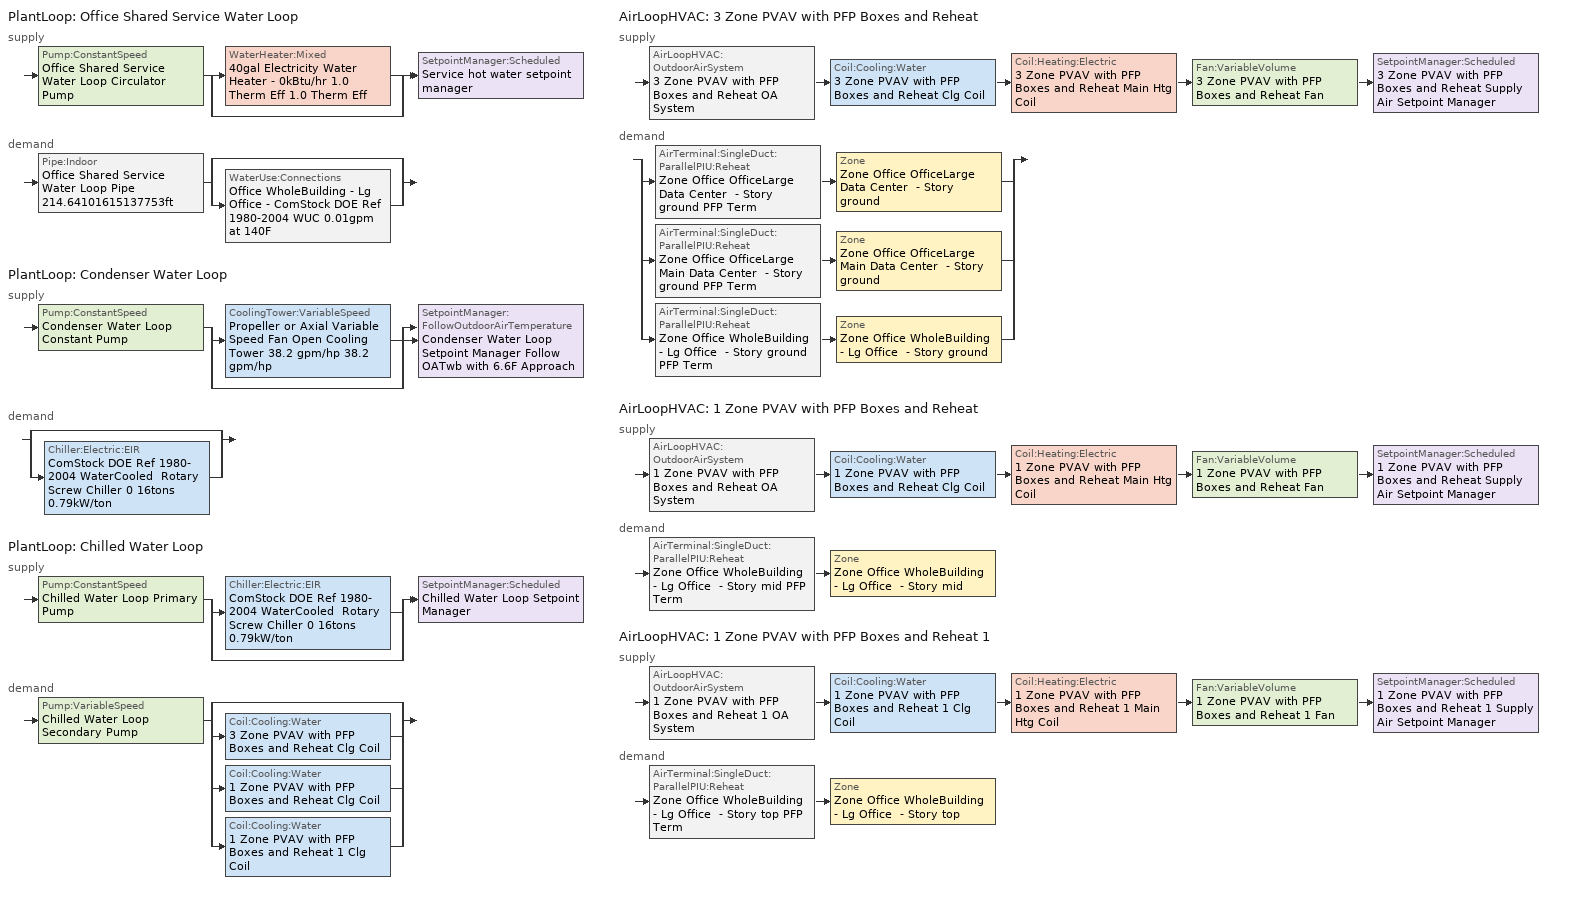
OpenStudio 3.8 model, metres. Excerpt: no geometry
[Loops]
PlantLoop 'Office Shared Service Water Loop'
 supply: Pump:ConstantSpeed 'Office Shared Service Water Loop Circulator Pump' > split
  | WaterHeater:Mixed '40gal Electricity Water Heater - 0kBtu/hr 1.0 Therm Eff 1.0 Therm Eff'
  | bypass
  join > SetpointManager:Scheduled 'Service hot water setpoint manager'
 demand: Pipe:Indoor 'Office Shared Service Water Loop Pipe 214.64101615137753ft' > split
  | bypass
  | WaterUse:Connections 'Office WholeBuilding - Lg Office - ComStock DOE Ref 1980-2004 WUC 0.01gpm at 140F'
PlantLoop 'Condenser Water Loop'
 supply: Pump:ConstantSpeed 'Condenser Water Loop Constant Pump' > split
  | CoolingTower:VariableSpeed 'Propeller or Axial Variable Speed Fan Open Cooling Tower 38.2 gpm/hp 38.2 gpm/hp'
  | bypass
  join > SetpointManager:FollowOutdoorAirTemperature 'Condenser Water Loop Setpoint Manager Follow OATwb with 6.6F Approach'
 demand: split
  | bypass
  | Chiller:Electric:EIR 'ComStock DOE Ref 1980-2004 WaterCooled  Rotary Screw Chiller 0 16tons 0.79kW/ton'
PlantLoop 'Chilled Water Loop'
 supply: Pump:ConstantSpeed 'Chilled Water Loop Primary Pump' > split
  | Chiller:Electric:EIR 'ComStock DOE Ref 1980-2004 WaterCooled  Rotary Screw Chiller 0 16tons 0.79kW/ton'
  | bypass
  join > SetpointManager:Scheduled 'Chilled Water Loop Setpoint Manager'
 demand: Pump:VariableSpeed 'Chilled Water Loop Secondary Pump' > split
  | bypass
  | Coil:Cooling:Water '3 Zone PVAV with PFP Boxes and Reheat Clg Coil'
  | Coil:Cooling:Water '1 Zone PVAV with PFP Boxes and Reheat Clg Coil'
  | Coil:Cooling:Water '1 Zone PVAV with PFP Boxes and Reheat 1 Clg Coil'
AirLoopHVAC '3 Zone PVAV with PFP Boxes and Reheat'
 supply: AirLoopHVAC:OutdoorAirSystem '3 Zone PVAV with PFP Boxes and Reheat OA System' > Coil:Cooling:Water '3 Zone PVAV with PFP Boxes and Reheat Clg Coil' > Coil:Heating:Electric '3 Zone PVAV with PFP Boxes and Reheat Main Htg Coil' > Fan:VariableVolume '3 Zone PVAV with PFP Boxes and Reheat Fan' > SetpointManager:Scheduled '3 Zone PVAV with PFP Boxes and Reheat Supply Air Setpoint Manager'
 demand: split
  | AirTerminal:SingleDuct:ParallelPIU:Reheat 'Zone Office OfficeLarge Data Center  - Story ground PFP Term' > Zone 'Zone Office OfficeLarge Data Center  - Story ground'
  | AirTerminal:SingleDuct:ParallelPIU:Reheat 'Zone Office OfficeLarge Main Data Center  - Story ground PFP Term' > Zone 'Zone Office OfficeLarge Main Data Center  - Story ground'
  | AirTerminal:SingleDuct:ParallelPIU:Reheat 'Zone Office WholeBuilding - Lg Office  - Story ground PFP Term' > Zone 'Zone Office WholeBuilding - Lg Office  - Story ground'
AirLoopHVAC '1 Zone PVAV with PFP Boxes and Reheat'
 supply: AirLoopHVAC:OutdoorAirSystem '1 Zone PVAV with PFP Boxes and Reheat OA System' > Coil:Cooling:Water '1 Zone PVAV with PFP Boxes and Reheat Clg Coil' > Coil:Heating:Electric '1 Zone PVAV with PFP Boxes and Reheat Main Htg Coil' > Fan:VariableVolume '1 Zone PVAV with PFP Boxes and Reheat Fan' > SetpointManager:Scheduled '1 Zone PVAV with PFP Boxes and Reheat Supply Air Setpoint Manager'
 demand: AirTerminal:SingleDuct:ParallelPIU:Reheat 'Zone Office WholeBuilding - Lg Office  - Story mid PFP Term' > Zone 'Zone Office WholeBuilding - Lg Office  - Story mid'
AirLoopHVAC '1 Zone PVAV with PFP Boxes and Reheat 1'
 supply: AirLoopHVAC:OutdoorAirSystem '1 Zone PVAV with PFP Boxes and Reheat 1 OA System' > Coil:Cooling:Water '1 Zone PVAV with PFP Boxes and Reheat 1 Clg Coil' > Coil:Heating:Electric '1 Zone PVAV with PFP Boxes and Reheat 1 Main Htg Coil' > Fan:VariableVolume '1 Zone PVAV with PFP Boxes and Reheat 1 Fan' > SetpointManager:Scheduled '1 Zone PVAV with PFP Boxes and Reheat 1 Supply Air Setpoint Manager'
 demand: AirTerminal:SingleDuct:ParallelPIU:Reheat 'Zone Office WholeBuilding - Lg Office  - Story top PFP Term' > Zone 'Zone Office WholeBuilding - Lg Office  - Story top'
[SizingPeriod:DesignDay] Barometric Pressure {Pa}=99654; Wind Speed {m/s}=2.8; Wind Direction {deg}=170; Rain Indicator=No; Snow Indicator=No; Day of Month=21; Day Type=SummerDesignDay; Daylight Saving Time Indicator=No; Humidity Condition Type=Wetbulb; Dry-Bulb Temperature Range Modifier Type=DefaultMultipliers; Solar Model Indicator=ASHRAETau
Name | Maximum Dry-Bulb Temperature {C} | Daily Dry-Bulb Temperature Range {deltaC} | Month | Wetbulb or DewPoint at Maximum Dry-Bulb {C} | ASHRAE Clear Sky Optical Depth for Beam Irradiance | ASHRAE Clear Sky Optical Depth for Diffuse Irradiance
Centreville October .4% Condns DB=>MCWB 1 | 30.7 | 12 | 10 | 21.9 | 0.363 | 2.511
Centreville September .4% Condns DB=>MCWB 1 | 33.9 | 10.4 | 9 | 23.7 | 0.393 | 2.421
[Construction]
Copper pipe 0.75in type L with 0.5in fiberglass batt: Fiberglass batt 0.5in, Copper pipe 0.75in type L
[Material] Roughness=Smooth; Thermal Absorptance=0.9; Solar Absorptance=0.7; Visible Absorptance=0.7
Name | Thickness {m} | Conductivity {W/m-K} | Density {kg/m3} | Specific Heat {J/kg-K}
Copper pipe 0.75in type L | 0.001143 | 386 | 8906.27 | 385.1856
Fiberglass batt 0.5in | 0.0127 | 0.0663448 | 11.2129 | 837.36
[Sizing:Zone] Zone Cooling Design Supply Air Temperature Input Method=SupplyAirTemperature; Zone Cooling Design Supply Air Temperature {C}=12.7778; Zone Cooling Design Supply Air Temperature Difference {deltaC}=11.11; Zone Heating Design Supply Air Temperature Input Method=SupplyAirTemperature; Zone Heating Design Supply Air Temperature {C}=40; Zone Heating Design Supply Air Temperature Difference {deltaC}=11.11; Zone Cooling Design Supply Air Humidity Ratio {kg-H2O/kg-air}=0.0085; Zone Heating Design Supply Air Humidity Ratio {kg-H2O/kg-air}=0.008; Cooling Design Air Flow Method=DesignDay; Heating Design Air Flow Method=DesignDay; Account for Dedicated Outdoor Air System=No; Dedicated Outdoor Air System Control Strategy=NeutralSupplyAir; Dedicated Outdoor Air Low Setpoint Temperature for Design {C}=autosize; Dedicated Outdoor Air High Setpoint Temperature for Design {C}=autosize; Zone Load Sizing Method=Sensible Load Only No Latent Load; Zone Latent Cooling Design Supply Air Humidity Ratio Input Method=HumidityRatioDifference; Zone Cooling Design Supply Air Humidity Ratio Difference {kgWater/kgDryAir}=0.005; Zone Latent Heating Design Supply Air Humidity Ratio Input Method=HumidityRatioDifference; Zone Humidification Design Supply Air Humidity Ratio Difference {kgWater/kgDryAir}=0.005
Zone Office WholeBuilding - Lg Office  - Story ground; Zone Office OfficeLarge Data Center  - Story ground; Zone Office OfficeLarge Main Data Center  - Story ground; Zone Office WholeBuilding - Lg Office  - Story mid; Zone Office WholeBuilding - Lg Office  - Story top
[Zone equipment]
Zone Office WholeBuilding - Lg Office  - Story ground: Zone Office WholeBuilding - Lg Office  - Story ground PFP Term
Zone Office OfficeLarge Data Center  - Story ground: Zone Office OfficeLarge Data Center  - Story ground PFP Term
Zone Office OfficeLarge Main Data Center  - Story ground: Zone Office OfficeLarge Main Data Center  - Story ground PFP Term
Zone Office WholeBuilding - Lg Office  - Story mid: Zone Office WholeBuilding - Lg Office  - Story mid PFP Term
Zone Office WholeBuilding - Lg Office  - Story top: Zone Office WholeBuilding - Lg Office  - Story top PFP Term
[WaterUse:Connections]
Office WholeBuilding - Lg Office - ComStock DOE Ref 1980-2004 WUC 0.01gpm at 140F: Drain Water Heat Exchanger Type=None; Drain Water Heat Exchanger Destination=Plant; Water Use Equipment Name 1=Office WholeBuilding - Lg Office - ComStock DOE Ref 1980-2004 Service Water Use 0.01gpm at 140F
[WaterUse:Equipment:Definition]
Office WholeBuilding - Lg Office - ComStock DOE Ref 1980-2004 Service Water Use Def 0.01gpm: Peak Flow Rate {m3/s}=3.93655e-07; Target Temperature Schedule=Mixed Water At Faucet Temp - 140F; Sensible Fraction Schedule=Fraction Sensible - 0.2; Latent Fraction Schedule=Fraction Latent - 0.05
[WaterUse:Equipment]
Office WholeBuilding - Lg Office - ComStock DOE Ref 1980-2004 Service Water Use 0.01gpm at 140F: Water Use Equipment Definition=Office WholeBuilding - Lg Office - ComStock DOE Ref 1980-2004 Service Water Use Def 0.01gpm; Flow Rate Fraction Schedule=OfficeLarge BLDG_SWH_SCH
[PlantLoop] Glycol Concentration=0; Load Distribution Scheme=Optimal
Name | Maximum Loop Temperature {C} | Minimum Loop Temperature {C} | Maximum Loop Flow Rate {m3/s} | Plant Loop Volume {m3} | Common Pipe Simulation
Office Shared Service Water Loop | 60 | 10 | 3.93655e-07 | 4.72386e-05
Condenser Water Loop | 80 | 5 | 0.00345408 | 0.414489
Chilled Water Loop | 40 | 1 | 0.00241778 | 0.290134 | CommonPipe
[Sizing:Plant]
Name | Loop Type | Design Loop Exit Temperature {C} | Loop Design Temperature Difference {deltaC} | Sizing Option | Zone Timesteps in Averaging Window | Coincident Sizing Factor Mode
Office Shared Service Water Loop | Heating | 60 | 5 | NonCoincident | 1 | None
Condenser Water Loop | Condenser | 29.4444 | 5.55556 | Coincident | 6 | GlobalCoolingSizingFactor
Chilled Water Loop | Cooling | 6.66667 | 5.61111 | NonCoincident | 1 | None
[SetpointManager:Scheduled] Control Variable=Temperature
Name | Schedule | Setpoint Node or NodeList
Service hot water setpoint manager | Service Water Loop Temp - 140F | Office Shared Service Water Loop Supply Outlet Node
Chilled Water Loop Setpoint Manager | Chilled Water Loop Temp - 44F | Chilled Water Loop Supply Outlet Node
3 Zone PVAV with PFP Boxes and Reheat Supply Air Setpoint Manager | Supply Air Temp - 55.0F | 3 Zone PVAV with PFP Boxes and Reheat Supply Outlet Node
1 Zone PVAV with PFP Boxes and Reheat Supply Air Setpoint Manager | Supply Air Temp - 55.0F | 1 Zone PVAV with PFP Boxes and Reheat Supply Outlet Node
1 Zone PVAV with PFP Boxes and Reheat 1 Supply Air Setpoint Manager | Supply Air Temp - 55.0F | 1 Zone PVAV with PFP Boxes and Reheat 1 Supply Outlet Node
[Pump:ConstantSpeed] Fraction of Motor Inefficiencies to Fluid Stream=0; Pump Control Type=Intermittent; Design Power Sizing Method=PowerPerFlowPerPressure; Design Electric Power per Unit Flow Rate {W/(m3/s)}=348701.1; Design Shaft Power per Unit Flow Rate per Unit Head {W-s/m3-Pa}=1.28205
Name | Rated Flow Rate {m3/s} | Rated Pump Head {Pa} | Rated Power Consumption {W} | Motor Efficiency
Office Shared Service Water Loop Circulator Pump | 3.93655e-07 | 29890.7 | 0.0150854 | 1
Condenser Water Loop Constant Pump | 0.00345408 | 148557 | 797.399 | 0.825
Chilled Water Loop Primary Pump | 0.00241778 | 44836 | 168.46 | 0.825
[WaterHeater:Mixed]
40gal Electricity Water Heater - 0kBtu/hr 1.0 Therm Eff 1.0 Therm Eff: Tank Volume {m3}=0.151416; Setpoint Temperature Schedule=Service Water Loop Temp - 140F; Deadband Temperature Difference {deltaC}=2; Maximum Temperature Limit {C}=60; Heater Control Type=Cycle; Heater Maximum Capacity {W}=65.6663; Heater Fuel Type=Electricity; Heater Thermal Efficiency=1; Off Cycle Parasitic Fuel Consumption Rate {W}=0; Off Cycle Parasitic Fuel Type=Electricity; Off Cycle Parasitic Heat Fraction to Tank=0; On Cycle Parasitic Fuel Consumption Rate {W}=0; On Cycle Parasitic Fuel Type=Electricity; On Cycle Parasitic Heat Fraction to Tank=0; Ambient Temperature Indicator=Schedule; Ambient Temperature Schedule=Water Heater Ambient Temp Schedule 71.6F; Off Cycle Loss Coefficient to Ambient Temperature {W/K}=1.87331; On Cycle Loss Coefficient to Ambient Temperature {W/K}=1.87331; Use Side Effectiveness=1; Source Side Effectiveness=1; Use Side Design Flow Rate {m3/s}=autosize; Source Side Design Flow Rate {m3/s}=autosize; Indirect Water Heating Recovery Time {hr}=1.5; Source Side Flow Control Mode=IndirectHeatPrimarySetpoint
[WaterHeater:Sizing]
40gal Electricity Water Heater - 0kBtu/hr 1.0 Therm Eff 1.0 Therm Eff: Design Mode=PeakDraw; Time Storage Can Meet Peak Draw {hr}=0.538503; Time for Tank Recovery {hr}=0; Nominal Tank Volume for Autosizing Plant Connections {m3}=1
[Pipe:Indoor]
Office Shared Service Water Loop Pipe 214.64101615137753ft: Construction=Copper pipe 0.75in type L with 0.5in fiberglass batt; Environment Type=Schedule; Ambient Temperature Schedule=Office Shared Service Water Loop Piping Air Temp - 70F; Ambient Air Velocity Schedule=Office Shared Service Water Loop Piping Air Velocity - 0.67mph; Pipe Inside Diameter {m}=0.019939; Pipe Length {m}=65.4226
[SetpointManager:FollowOutdoorAirTemperature]
Condenser Water Loop Setpoint Manager Follow OATwb with 6.6F Approach: Control Variable=Temperature; Reference Temperature Type=OutdoorAirWetBulb; Offset Temperature Difference {deltaC}=3.64444; Maximum Setpoint Temperature {C}=29.4444; Minimum Setpoint Temperature {C}=21.1111; Setpoint Node or NodeList=Condenser Water Loop Supply Outlet Node
[CoolingTower:VariableSpeed]
Propeller or Axial Variable Speed Fan Open Cooling Tower 38.2 gpm/hp 38.2 gpm/hp: Model Type=CoolToolsCrossFlow; Design Inlet Air Wet-Bulb Temperature {C}=25.8; Design Approach Temperature {deltaC}=3.64444; Design Range Temperature {deltaC}=5.55556; Design Water Flow Rate {m3/s}=0.00345408; Design Air Flow Rate {m3/s}=3.02852; Design Fan Power {W}=1131.86; Fan Power Ratio Function of Air Flow Rate Ratio Curve=VSD-TWR-FAN-FPLR; Minimum Air Flow Rate Ratio=0.2; Fraction of Tower Capacity in Free Convection Regime=0.125; Basin Heater Capacity {W/K}=0; Basin Heater Setpoint Temperature {C}=2; Evaporation Loss Mode=SaturatedExit; Evaporation Loss Factor {percent/K}=0.2; Drift Loss Percent {percent}=0.008; Blowdown Calculation Mode=ConcentrationRatio; Blowdown Concentration Ratio=3; Number of Cells=1; Sizing Factor=1
[Pump:VariableSpeed]
Chilled Water Loop Secondary Pump: Rated Flow Rate {m3/s}=0.00241778; Rated Pump Head {Pa}=134508; Rated Power Consumption {W}=505.379; Motor Efficiency=0.825; Fraction of Motor Inefficiencies to Fluid Stream=0; Coefficient 1 of the Part Load Performance Curve=0; Coefficient 2 of the Part Load Performance Curve=0.5726; Coefficient 3 of the Part Load Performance Curve=-0.301; Coefficient 4 of the Part Load Performance Curve=0.7347; Pump Control Type=Intermittent; Skin Loss Radiative Fraction=0.5; Design Power Sizing Method=PowerPerFlowPerPressure; Design Electric Power per Unit Flow Rate {W/(m3/s)}=348701.1; Design Shaft Power per Unit Flow Rate per Unit Head {W-s/m3-Pa}=1.28205; Design Minimum Flow Rate Fraction=0
[Chiller:Electric:EIR]
ComStock DOE Ref 1980-2004 WaterCooled  Rotary Screw Chiller 0 16tons 0.79kW/ton: Reference Capacity {W}=56945.2; Reference COP {W/W}=4.45; Reference Leaving Chilled Water Temperature {C}=6.66667; Reference Entering Condenser Fluid Temperature {C}=35; Reference Chilled Water Flow Rate {m3/s}=0.00241778; Reference Condenser Fluid Flow Rate {m3/s}=0.00300355; Cooling Capacity Function of Temperature Curve=WaterCooled_PositiveDisplacement_Chiller_LT150_2010_PathA_CAPFT; Electric Input to Cooling Output Ratio Function of Temperature Curve=WaterCooled_PositiveDisplacement_Chiller_LT150_2010_PathA_EIRFT; Electric Input to Cooling Output Ratio Function of Part Load Ratio Curve=Curve Quadratic 1; Minimum Part Load Ratio=0.15; Maximum Part Load Ratio=1; Optimum Part Load Ratio=1; Minimum Unloading Ratio=0.25; Condenser Type=WaterCooled; Leaving Chilled Water Lower Temperature Limit {C}=2.22222; Chiller Flow Mode=ConstantFlow; Design Heat Recovery Water Flow Rate {m3/s}=Autosize; Sizing Factor=1; Basin Heater Capacity {W/K}=0; Basin Heater Setpoint Temperature {C}=10; Condenser Heat Recovery Relative Capacity Fraction=1
[AirLoopHVAC] Design Return Air Flow Fraction of Supply Air Flow=1
Name | Availability Schedule | Design Supply Air Flow Rate {m3/s}
3 Zone PVAV with PFP Boxes and Reheat | 3 Zone PVAV with PFP Boxes and Reheat_constant_night_fan_schedule | 0.412249
1 Zone PVAV with PFP Boxes and Reheat | 1 Zone PVAV with PFP Boxes and Reheat_constant_night_fan_schedule | 2.38167
1 Zone PVAV with PFP Boxes and Reheat 1 | 1 Zone PVAV with PFP Boxes and Reheat 1_constant_night_fan_schedule | 0.33441
[Sizing:System] Type of Load to Size On=Sensible; Central Heating Maximum System Air Flow Ratio=0.3; Preheat Design Temperature {C}=7.22222; Preheat Design Humidity Ratio {kg-H2O/kg-Air}=0.008; Precool Design Temperature {C}=12.7778; Precool Design Humidity Ratio {kg-H2O/kg-Air}=0.008; Central Cooling Design Supply Air Temperature {C}=12.7778; Central Heating Design Supply Air Temperature {C}=12.7778; Sizing Option=Coincident; 100% Outdoor Air in Cooling=No; 100% Outdoor Air in Heating=No; Central Cooling Design Supply Air Humidity Ratio {kg-H2O/kg-Air}=0.0085; Central Heating Design Supply Air Humidity Ratio {kg-H2O/kg-Air}=0.008; Cooling Design Air Flow Method=DesignDay; Heating Design Air Flow Method=DesignDay; System Outdoor Air Method=ZoneSum; Zone Maximum Outdoor Air Fraction=1; Cooling Supply Air Flow Rate Per Floor Area {m3/s-m2}=0.00996765; Cooling Fraction of Autosized Cooling Supply Air Flow Rate=1; Cooling Supply Air Flow Rate Per Unit Cooling Capacity {m3/s-W}=3.94755e-05; Heating Supply Air Flow Rate Per Floor Area {m3/s-m2}=0.00996765; Heating Fraction of Autosized Heating Supply Air Flow Rate=1; Heating Fraction of Autosized Cooling Supply Air Flow Rate=1; Heating Supply Air Flow Rate Per Unit Heating Capacity {m3/s-W}=3.15882e-05; Cooling Design Capacity Method=CoolingDesignCapacity; Cooling Design Capacity Per Floor Area {W/m2}=234.7; Fraction of Autosized Cooling Design Capacity=1; Heating Design Capacity Method=HeatingDesignCapacity; Heating Design Capacity {W}=0; Heating Design Capacity Per Floor Area {W/m2}=157; Fraction of Autosized Heating Design Capacity=1; Central Cooling Capacity Control Method=OnOff; Occupant Diversity=1
Name | Design Outdoor Air Flow Rate {m3/s} | Cooling Design Capacity {W}
3 Zone PVAV with PFP Boxes and Reheat | 0.412249 | 6186.34
1 Zone PVAV with PFP Boxes and Reheat | 2.38167 | 31406.01
1 Zone PVAV with PFP Boxes and Reheat 1 | 0.33441 | 4393.09
[Fan:VariableVolume] Availability Schedule=Always On Discrete; Fan Power Minimum Flow Rate Input Method=Fraction; Fan Power Minimum Air Flow Rate {m3/s}=0; Motor In Airstream Fraction=1; Fan Power Coefficient 5=0
Name | Fan Total Efficiency | Pressure Rise {Pa} | Maximum Flow Rate {m3/s} | Fan Power Minimum Flow Fraction | Motor Efficiency | Fan Power Coefficient 1 | Fan Power Coefficient 2 | Fan Power Coefficient 3 | Fan Power Coefficient 4
3 Zone PVAV with PFP Boxes and Reheat Fan | 0.53625 | 996.356 | 0.412249 | 0.25 | 0.825 | 0.189848 | 0.31447 | 0.495682 | 0
1 Zone PVAV with PFP Boxes and Reheat Fan | 0.58175 | 1574.24 | 2.38167 | 0.1 | 0.895 | 0.027828 | 0.026583 | -0.087069 | 1.03092
1 Zone PVAV with PFP Boxes and Reheat 1 Fan | 0.53625 | 996.356 | 0.33441 | 0.1 | 0.825 | 0.027828 | 0.026583 | -0.087069 | 1.03092
[Coil:Heating:Electric] Availability Schedule=Always On Discrete; Efficiency=1
Name | Nominal Capacity {W}
3 Zone PVAV with PFP Boxes and Reheat Main Htg Coil | 1880.87
Zone Office OfficeLarge Data Center  - Story ground Electric Reheat Coil; Zone Office OfficeLarge Main Data Center  - Story ground Electric Reheat Coil | 0
Zone Office WholeBuilding - Lg Office  - Story ground Electric Reheat Coil | 5904.61
1 Zone PVAV with PFP Boxes and Reheat Main Htg Coil | 10866.3
Zone Office WholeBuilding - Lg Office  - Story mid Electric Reheat Coil | 67701.3
1 Zone PVAV with PFP Boxes and Reheat 1 Main Htg Coil | 1525.73
Zone Office WholeBuilding - Lg Office  - Story top Electric Reheat Coil | 9449.32
[Coil:Cooling:Water] Availability Schedule=Always On Discrete; Design Inlet Water Temperature {C}=6.66667; Design Outlet Air Humidity Ratio {kg-H2O/kg-air}=0.0085; Heat Exchanger Configuration=CrossFlow
Name | Design Water Flow Rate {m3/s} | Design Air Flow Rate {m3/s} | Design Inlet Air Temperature {C} | Design Outlet Air Temperature {C} | Design Inlet Air Humidity Ratio {kg-H2O/kg-air}
3 Zone PVAV with PFP Boxes and Reheat Clg Coil | 0.00031562 | 0.412249 | 25.3923 | 11.2417 | 0.00880658
1 Zone PVAV with PFP Boxes and Reheat Clg Coil | 0.00184885 | 2.38167 | 23.857 | 10.5423 | 0.00922555
1 Zone PVAV with PFP Boxes and Reheat 1 Clg Coil | 0.000253317 | 0.33441 | 23.8152 | 11.2433 | 0.00937671
[Controller:WaterCoil] Action=Reverse; Minimum Actuated Flow {m3/s}=0
Name | Water Coil | Controller Convergence Tolerance {deltaC} | Maximum Actuated Flow {m3/s}
3 Zone PVAV with PFP Boxes and Reheat Clg Coil Controller | 3 Zone PVAV with PFP Boxes and Reheat Clg Coil | 0.001 | 0.00031562
1 Zone PVAV with PFP Boxes and Reheat Clg Coil Controller | 1 Zone PVAV with PFP Boxes and Reheat Clg Coil | 0.000257561 | 0.00184885
1 Zone PVAV with PFP Boxes and Reheat 1 Clg Coil Controller | 1 Zone PVAV with PFP Boxes and Reheat 1 Clg Coil | 0.001 | 0.000253317
[Controller:OutdoorAir] Economizer Control Type=NoEconomizer; Economizer Control Action Type=ModulateFlow; Economizer Maximum Limit Dry-Bulb Temperature {C}=12.7778; Economizer Maximum Limit Enthalpy {J/kg}=64000; Lockout Type=LockoutWithHeating; Minimum Limit Type=FixedMinimum; High Humidity Control=No; Heat Recovery Bypass Control Type=BypassWhenWithinEconomizerLimits; Economizer Operation Staging=InterlockedWithMechanicalCooling
Name | Minimum Outdoor Air Flow Rate {m3/s} | Maximum Outdoor Air Flow Rate {m3/s} | Minimum Outdoor Air Schedule | Controller Mechanical Ventilation
3 Zone PVAV with PFP Boxes and Reheat OA Controller | 0.0104348 | 0.412249 | 3 Zone PVAV with PFP Boxes and Reheat_night_ventcycle_schedule | 3 Zone PVAV with PFP Boxes and Reheat Vent Controller
1 Zone PVAV with PFP Boxes and Reheat OA Controller | 0.113267 | 2.38167 | 1 Zone PVAV with PFP Boxes and Reheat_night_ventcycle_schedule | 1 Zone PVAV with PFP Boxes and Reheat Vent Controller
1 Zone PVAV with PFP Boxes and Reheat 1 OA Controller | 0.0141584 | 0.33441 | 1 Zone PVAV with PFP Boxes and Reheat 1_night_ventcycle_schedule | 1 Zone PVAV with PFP Boxes and Reheat 1 Vent Controller
[Controller:MechanicalVentilation] Availability Schedule=Always On Discrete; System Outdoor Air Method=ZoneSum
3 Zone PVAV with PFP Boxes and Reheat Vent Controller; 1 Zone PVAV with PFP Boxes and Reheat Vent Controller; 1 Zone PVAV with PFP Boxes and Reheat 1 Vent Controller
[AirLoopHVAC:OutdoorAirSystem]
Name | Controller
3 Zone PVAV with PFP Boxes and Reheat OA System | 3 Zone PVAV with PFP Boxes and Reheat OA Controller
1 Zone PVAV with PFP Boxes and Reheat OA System | 1 Zone PVAV with PFP Boxes and Reheat OA Controller
1 Zone PVAV with PFP Boxes and Reheat 1 OA System | 1 Zone PVAV with PFP Boxes and Reheat 1 OA Controller
[AvailabilityManager:NightCycle] Applicability Schedule=Always On Discrete; Thermostat Tolerance {deltaC}=1.9999; Cycling Run Time Control Type=Thermostat; Cycling Run Time {s}=3600
Name | Control Type
Availability Manager Night Cycle 1 | CycleOnAny
Availability Manager Night Cycle 2; Availability Manager Night Cycle 3 | CycleOnAnyCoolingOrHeatingZone
[Fan:ConstantVolume] Fan Total Efficiency=0.4675; Pressure Rise {Pa}=0; Motor Efficiency=0.85; Motor In Airstream Fraction=1
Name | Availability Schedule | Maximum Flow Rate {m3/s}
Zone Office OfficeLarge Data Center  - Story ground PFP Term Fan | 3 Zone PVAV with PFP Boxes and Reheat_constant_night_fan_schedule | 0.0481198
Zone Office OfficeLarge Main Data Center  - Story ground PFP Term Fan | 3 Zone PVAV with PFP Boxes and Reheat_constant_night_fan_schedule | 0.157123
Zone Office WholeBuilding - Lg Office  - Story ground PFP Term Fan | 3 Zone PVAV with PFP Boxes and Reheat_constant_night_fan_schedule | 0.20706
Zone Office WholeBuilding - Lg Office  - Story mid PFP Term Fan | 1 Zone PVAV with PFP Boxes and Reheat_constant_night_fan_schedule | 2.38167
Zone Office WholeBuilding - Lg Office  - Story top PFP Term Fan | 1 Zone PVAV with PFP Boxes and Reheat 1_constant_night_fan_schedule | 0.33441
[AirTerminal:SingleDuct:ParallelPIU:Reheat] Availability Schedule=Always On Discrete; Maximum Hot Water or Steam Flow Rate {m3/s}=Autosize; Minimum Hot Water or Steam Flow Rate {m3/s}=0; Convergence Tolerance=0.001
Name | Maximum Primary Air Flow Rate {m3/s} | Maximum Secondary Air Flow Rate {m3/s} | Minimum Primary Air Flow Fraction | Fan On Flow Fraction | Fan | Reheat Coil
Zone Office OfficeLarge Data Center  - Story ground PFP Term | 0.0481198 | 0.0481198 | 0 | 0 | Zone Office OfficeLarge Data Center  - Story ground PFP Term Fan | Zone Office OfficeLarge Data Center  - Story ground Electric Reheat Coil
Zone Office OfficeLarge Main Data Center  - Story ground PFP Term | 0.157123 | 0.157123 | 0 | 0 | Zone Office OfficeLarge Main Data Center  - Story ground PFP Term Fan | Zone Office OfficeLarge Main Data Center  - Story ground Electric Reheat Coil
Zone Office WholeBuilding - Lg Office  - Story ground PFP Term | 0.20706 | 0.20706 | 0.0503948 | 0.0503948 | Zone Office WholeBuilding - Lg Office  - Story ground PFP Term Fan | Zone Office WholeBuilding - Lg Office  - Story ground Electric Reheat Coil
Zone Office WholeBuilding - Lg Office  - Story mid PFP Term | 2.38167 | 2.38167 | 0.047558 | 0.047558 | Zone Office WholeBuilding - Lg Office  - Story mid PFP Term Fan | Zone Office WholeBuilding - Lg Office  - Story mid Electric Reheat Coil
Zone Office WholeBuilding - Lg Office  - Story top PFP Term | 0.33441 | 0.33441 | 0.0423385 | 0.0423385 | Zone Office WholeBuilding - Lg Office  - Story top PFP Term Fan | Zone Office WholeBuilding - Lg Office  - Story top Electric Reheat Coil
[Schedule:Ruleset]
OfficeLarge BLDG_SWH_SCH: Default Day Schedule=OfficeLarge BLDG_SWH_SCH Default; Summer Design Day Schedule=OfficeLarge BLDG_SWH_SCH Summer Design Day; Winter Design Day Schedule=OfficeLarge BLDG_SWH_SCH Winter Design Day
Fraction Sensible - 0.2: Default Day Schedule=Fraction Sensible - 0.2 Default
Fraction Latent - 0.05: Default Day Schedule=Fraction Latent - 0.05 Default
Mixed Water At Faucet Temp - 140F: Default Day Schedule=Mixed Water At Faucet Temp - 140F Default
Service Water Loop Temp - 140F: Default Day Schedule=Service Water Loop Temp - 140F Default
Water Heater Ambient Temp Schedule 71.6F: Default Day Schedule=Water Heater Ambient Temp Schedule 71.6F Default
Office Shared Service Water Loop Piping Air Temp - 70F: Default Day Schedule=Office Shared Service Water Loop Piping Air Temp - 70F Default
Office Shared Service Water Loop Piping Air Velocity - 0.67mph: Default Day Schedule=Office Shared Service Water Loop Piping Air Velocity - 0.67mph Default
Chilled Water Loop Temp - 44F: Default Day Schedule=Chilled Water Loop Temp - 44F Default
Supply Air Temp - 55.0F: Default Day Schedule=Supply Air Temp - 55.0F Default
[Schedule:Day]
OfficeLarge BLDG_SWH_SCH Default: No, 0, 15, 0.01875, 0, 30, 0.0125, 0, 45, 0.00625, 1, 0, 0, 5, 30, 0, 5, 45, 0.0175, 6, 0, 0.035, 6, 15, 0.0525, 6, 30, 0.07, 6, 45, 0.1, 7, 0, 0.13, 7, 15, 0.16, 7, 30, 0.19, 7, 45, 0.23, 8, 0, 0.27, 8, 15, 0.31, 8, 30, 0.35, 8, 45, 0.3575, 9, 0, 0.365, 9, 15, 0.3725, 9, 30, 0.38, 9, 45, 0.3825, 10, 0, 0.385, 10, 15, 0.3875, 10, 30, 0.39, 10, 45, 0.41, 11, 0, 0.43, 11, 15, 0.45, 11, 30, 0.47, 11, 45, 0.495, 12, 0, 0.52, 12, 15, 0.545, 12, 30, 0.57, 12, 45, 0.5625, 13, 0, 0.555, 13, 15, 0.5475, 13, 30, 0.54, 13, 45, 0.49, 14, 0, 0.44, 14, 15, 0.39, 14, 30, 0.34, 14, 45, 0.3375, 15, 0, 0.335, 15, 15, 0.3325, 15, 30, 0.33, 15, 45, 0.3575, 16, 0, 0.385, 16, 15, 0.4125, 16, 30, 0.44, 16, 45, 0.395, 17, 0, 0.35, 17, 15, 0.305, 17, 30, 0.26, 17, 45, 0.2475, 18, 0, 0.235, 18, 15, 0.2225, 18, 30, 0.21, 18, 45, 0.195, 19, 0, 0.18, 19, 15, 0.165, 19, 30, 0.15, 19, 45, 0.155, 20, 0, 0.16, 20, 15, 0.165, 20, 30, 0.17, 20, 45, 0.1475, 21, 0, 0.125, 21, 15, 0.1025, 21, 30, 0.08, 21, 45, 0.0725, 22, 0, 0.065, 22, 15, 0.0575, 22, 30, 0.05, 23, 0, 0.05, 23, 15, 0.04375, 23, 30, 0.0375, 23, 45, 0.03125, 24, 0, 0.025
OfficeLarge BLDG_SWH_SCH Summer Design Day: No, 6, 0, 0, 7, 0, 0.07, 8, 0, 0.19, 9, 0, 0.35, 10, 0, 0.38, 11, 0, 0.39, 12, 0, 0.47, 13, 0, 0.57, 14, 0, 0.54, 15, 0, 0.34, 16, 0, 0.33, 17, 0, 0.44, 18, 0, 0.26, 19, 0, 0.21, 20, 0, 0.15, 21, 0, 0.17, 22, 0, 0.08, 24, 0, 0.05
OfficeLarge BLDG_SWH_SCH Winter Design Day: No, 6, 0, 0, 7, 0, 0.07, 8, 0, 0.11, 9, 0, 0.15, 10, 0, 0.21, 11, 0, 0.19, 12, 0, 0.23, 13, 0, 0.2, 14, 0, 0.19, 15, 0, 0.15, 16, 0, 0.13, 17, 0, 0.14, 21, 0, 0.07, 22, 0, 0.09, 24, 0, 0.05
OfficeLarge BLDG_SWH_SCH WntrDsn|Sat Day: No, 0, 15, 0.01875, 0, 30, 0.0125, 0, 45, 0.00625, 1, 0, 0, 5, 30, 0, 5, 45, 0.0175, 6, 0, 0.035, 6, 15, 0.0525, 6, 30, 0.07, 6, 45, 0.08, 7, 0, 0.09, 7, 15, 0.1, 7, 30, 0.11, 7, 45, 0.12, 8, 0, 0.13, 8, 15, 0.14, 8, 30, 0.15, 8, 45, 0.165, 9, 0, 0.18, 9, 15, 0.195, 9, 30, 0.21, 9, 45, 0.205, 10, 0, 0.2, 10, 15, 0.195, 10, 30, 0.19, 10, 45, 0.2, 11, 0, 0.21, 11, 15, 0.22, 11, 30, 0.23, 11, 45, 0.2225, 12, 0, 0.215, 12, 15, 0.2075, 12, 30, 0.2, 12, 45, 0.1975, 13, 0, 0.195, 13, 15, 0.1925, 13, 30, 0.19, 13, 45, 0.18, 14, 0, 0.17, 14, 15, 0.16, 14, 30, 0.15, 14, 45, 0.145, 15, 0, 0.14, 15, 15, 0.135, 15, 30, 0.13, 15, 45, 0.1325, 16, 0, 0.135, 16, 15, 0.1375, 16, 30, 0.14, 16, 45, 0.1225, 17, 0, 0.105, 17, 15, 0.0875, 17, 30, 0.07, 20, 30, 0.07, 20, 45, 0.075, 21, 0, 0.08, 21, 15, 0.085, 21, 30, 0.09, 21, 45, 0.08, 22, 0, 0.07, 22, 15, 0.06, 22, 30, 0.05, 23, 0, 0.05, 23, 15, 0.04375, 23, 30, 0.0375, 23, 45, 0.03125, 24, 0, 0.025
Fraction Sensible - 0.2 Default: 24, 0, 0.2
Fraction Latent - 0.05 Default: 24, 0, 0.05
Mixed Water At Faucet Temp - 140F Default; Service Water Loop Temp - 140F Default: 24, 0, 60
Water Heater Ambient Temp Schedule 71.6F Default: 24, 0, 22
Office Shared Service Water Loop Piping Air Temp - 70F Default: 24, 0, 21.1111
Office Shared Service Water Loop Piping Air Velocity - 0.67mph Default: 24, 0, 0.3
Chilled Water Loop Temp - 44F Default: 24, 0, 6.66667
Supply Air Temp - 55.0F Default; Supply Air Temp - 55.0F Default 1; Supply Air Temp - 55.0F Default 2: 24, 0, 12.7778
OfficeLarge BLDG_SWH_SCH Default 1: No, 0, 15, 0.015, 0, 30, 0.01, 0, 45, 0.005, 1, 0, 0, 5, 30, 0, 5, 45, 0.0175, 6, 0, 0.035, 6, 15, 0.0525, 6, 30, 0.07, 6, 45, 0.0625, 7, 0, 0.055, 7, 15, 0.0475, 7, 30, 0.04, 10, 0, 0.04, 10, 15, 0.0425, 10, 30, 0.045, 10, 45, 0.0475, 11, 0, 0.05, 11, 15, 0.0525, 11, 30, 0.055, 11, 45, 0.0575, 12, 0, 0.06, 12, 30, 0.06, 12, 45, 0.0675, 13, 0, 0.075, 13, 15, 0.0825, 13, 30, 0.09, 13, 45, 0.0825, 14, 0, 0.075, 14, 15, 0.0675, 14, 30, 0.06, 14, 45, 0.055, 15, 0, 0.05, 15, 15, 0.045, 15, 30, 0.04, 20, 30, 0.04, 20, 45, 0.0475, 21, 0, 0.055, 21, 15, 0.0625, 21, 30, 0.07, 21, 45, 0.0625, 22, 0, 0.055, 22, 15, 0.0475, 22, 30, 0.04, 23, 0, 0.04, 23, 15, 0.035, 23, 30, 0.03, 23, 45, 0.025, 24, 0, 0.02
[Schedule:Rule]
Name | Schedule Ruleset | Rule Order | Day Schedule | Apply Saturday | Date Specification Type | Start Month | Start Day | End Month | End Day | Apply Sunday
Schedule Rule 23 | OfficeLarge BLDG_SWH_SCH | 1 | OfficeLarge BLDG_SWH_SCH WntrDsn|Sat Day | Yes | DateRange | 1 | 1 | 12 | 31
Schedule Rule 36 | Supply Air Temp - 55.0F | 1 | Supply Air Temp - 55.0F Default 1 | Yes | DateRange | 1 | 6 | 12 | 29
Schedule Rule 37 | Supply Air Temp - 55.0F | 0 | Supply Air Temp - 55.0F Default 2 |  | DateRange | 1 | 7 | 12 | 30 | Yes
Schedule Rule 38 | OfficeLarge BLDG_SWH_SCH | 0 | OfficeLarge BLDG_SWH_SCH Default 1 |  |  |  |  |  |  | Yes
[Schedule:Constant] Value=1
Always On Discrete; 1 Zone PVAV with PFP Boxes and Reheat_night_ventcycle_schedule; 1 Zone PVAV with PFP Boxes and Reheat_constant_night_fan_schedule; 1 Zone PVAV with PFP Boxes and Reheat 1_night_ventcycle_schedule; 1 Zone PVAV with PFP Boxes and Reheat 1_constant_night_fan_schedule; 3 Zone PVAV with PFP Boxes and Reheat_night_ventcycle_schedule; 3 Zone PVAV with PFP Boxes and Reheat_constant_night_fan_schedule
[Curve:Cubic]
VSD-TWR-FAN-FPLR: Coefficient1 Constant=0.331629; Coefficient2 x=-0.885676; Coefficient3 x**2=0.605565; Coefficient4 x**3=0.948482; Minimum Value of x=0; Maximum Value of x=1
[Curve:Biquadratic] Minimum Value of x=5; Maximum Value of x=10; Minimum Value of y=17.78; Maximum Value of y=46.11
Name | Coefficient1 Constant | Coefficient2 x | Coefficient3 x**2 | Coefficient4 y | Coefficient5 y**2 | Coefficient6 x*y
WaterCooled_PositiveDisplacement_Chiller_LT150_2010_PathA_CAPFT | 0.906115 | 0.0292277 | -0.0003647 | -0.0009709 | -9.05e-05 | 0.0002527
WaterCooled_PositiveDisplacement_Chiller_LT150_2010_PathA_EIRFT | 0.36171 | -0.0229833 | 0.0009519 | 0.0131889 | 0.0003752 | -0.0007059
[Curve:Quadratic]
Curve Quadratic 1: Coefficient1 Constant=0.0636912; Coefficient2 x=0.584888; Coefficient3 x**2=0.352803; Minimum Value of x=0; Maximum Value of x=1
